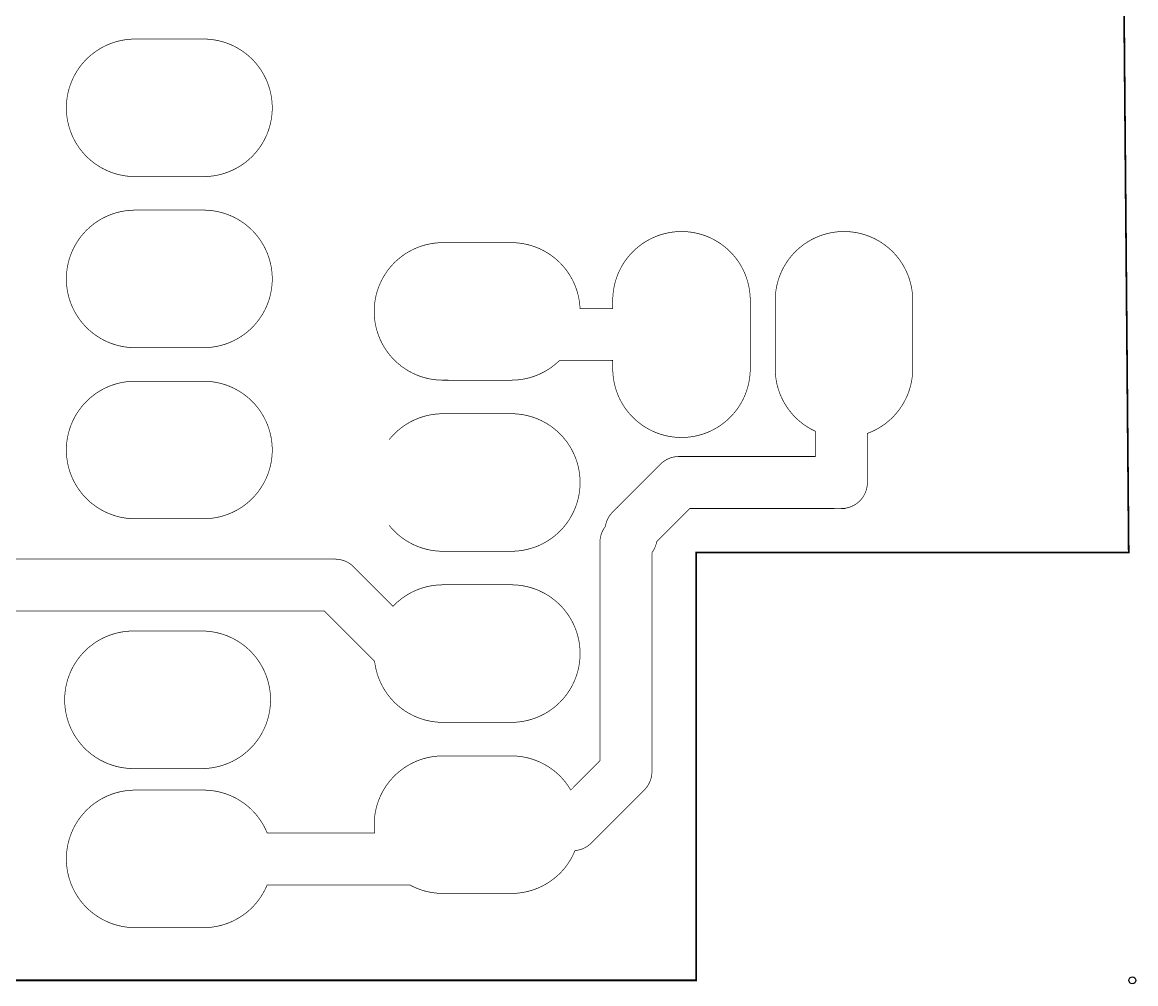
# Model space of a CAD drawing. Extents: x -0.1 to 57.3, y -0.1 to 51.1.
# Drawn here: x 40.79 to 57.33, y -0.05 to 14.22 of the extents above; entities that cross this region are included whole.
import ezdxf

# ---------------------------------------------------------------- set-up
doc = ezdxf.new("R2010")
doc.units = 0
doc.header["$MEASUREMENT"] = 0

msp = doc.modelspace()

# ---------------------------------------------------------------- linework, layer by layer
at = {"linetype": 'Continuous'}
for points, const_width in [([(0, 46.6852), (2.1844, 46.6852), (2.1844, 51.0032), (50.9016, 51.0032), (50.9016, 46.8376), (57.2262, 46.8376), (57.15, 15.2654), (57.2262, 6.35), (50.8, 6.35), (50.8, 0), (10.8204, 0), (10.922, 23.0632), (0, 23.0632), (0, 46.6852)], 0.0254), ([(42.4686, 11.933), (42.4326, 11.9336), (42.3927, 11.9358), (42.3528, 11.9396), (42.3132, 11.9449), (42.2738, 11.9518), (42.2347, 11.9602), (42.1959, 11.9701), (42.1576, 11.9816), (42.1198, 11.9945), (42.0825, 12.0089), (42.0457, 12.0248), (42.0097, 12.0421), (41.9743, 12.0607), (41.9397, 12.0808), (41.9059, 12.1022), (41.873, 12.1249), (41.8409, 12.1489), (41.8099, 12.1741), (41.7799, 12.2005), (41.7509, 12.228), (41.723, 12.2567), (41.6962, 12.2865), (41.6707, 12.3172), (41.6464, 12.349), (41.6233, 12.3817), (41.6015, 12.4152), (41.5811, 12.4496), (41.562, 12.4848), (41.5443, 12.5206), (41.5281, 12.5572), (41.5133, 12.5943), (41.4999, 12.632), (41.488, 12.6702), (41.4777, 12.7089), (41.4688, 12.7479), (41.4615, 12.7872), (41.4558, 12.8268), (41.4516, 12.8665), (41.4489, 12.9065), (41.4478, 12.9464), (41.4483, 12.9864), (41.4504, 13.0264), (41.454, 13.0662), (41.4592, 13.1059), (41.4659, 13.1453), (41.4741, 13.1844), (41.4839, 13.2232), (41.4952, 13.2616), (41.508, 13.2995), (41.5223, 13.3368), (41.538, 13.3736), (41.5552, 13.4098), (41.5737, 13.4452), (41.5936, 13.4799), (41.6149, 13.5137), (41.6375, 13.5468), (41.6613, 13.5789), (41.6864, 13.61), (41.7127, 13.6402), (41.7402, 13.6692), (41.7688, 13.6972), (41.7984, 13.7241), (41.8291, 13.7497), (41.8607, 13.7742), (41.8933, 13.7974), (41.9268, 13.8193), (41.9611, 13.8398), (41.9962, 13.859), (42.032, 13.8769), (42.0685, 13.8933), (42.1056, 13.9082), (42.1432, 13.9217), (42.1814, 13.9337), (42.22, 13.9442), (42.259, 13.9532), (42.2983, 13.9607), (42.3378, 13.9666), (42.3776, 13.9709), (42.4175, 13.9737), (42.4575, 13.9749), (43.4848, 13.975), (43.5068, 13.9748), (43.5467, 13.9731), (43.5866, 13.9699), (43.6263, 13.9651), (43.6658, 13.9588), (43.705, 13.951), (43.7439, 13.9416), (43.7824, 13.9307), (43.8204, 13.9183), (43.8579, 13.9044), (43.8949, 13.889), (43.9312, 13.8723), (43.9668, 13.8541), (44.0017, 13.8345), (44.0358, 13.8136), (44.069, 13.7913), (44.1014, 13.7678), (44.1328, 13.743), (44.1632, 13.7171), (44.1925, 13.6899), (44.2208, 13.6616), (44.248, 13.6322), (44.274, 13.6018), (44.2987, 13.5704), (44.3222, 13.5381), (44.3445, 13.5048), (44.3654, 13.4707), (44.385, 13.4358), (44.4031, 13.4002), (44.4199, 13.3639), (44.4352, 13.327), (44.4491, 13.2895), (44.4615, 13.2514), (44.4724, 13.2129), (44.4818, 13.1741), (44.4897, 13.1348), (44.496, 13.0953), (44.5007, 13.0556), (44.5039, 13.0158), (44.5056, 12.9758), (44.5057, 12.9407), (44.5044, 12.9007), (44.5015, 12.8608), (44.4971, 12.821), (44.4911, 12.7815), (44.4836, 12.7422), (44.4745, 12.7033), (44.464, 12.6647), (44.4519, 12.6266), (44.4383, 12.5889), (44.4233, 12.5519), (44.4068, 12.5154), (44.3889, 12.4796), (44.3696, 12.4446), (44.349, 12.4103), (44.3271, 12.3769), (44.3038, 12.3443), (44.2793, 12.3127), (44.2536, 12.2821), (44.2267, 12.2525), (44.1986, 12.224), (44.1695, 12.1966), (44.1393, 12.1704), (44.1081, 12.1453), (44.0759, 12.1215), (44.0429, 12.099), (44.009, 12.0778), (43.9742, 12.058), (43.9388, 12.0395), (43.9026, 12.0224), (43.8658, 12.0068), (43.8284, 11.9926), (43.7905, 11.9798), (43.7521, 11.9686), (43.7133, 11.9589), (43.6741, 11.9507), (43.6347, 11.9441), (43.595, 11.939), (43.5552, 11.9354), (43.5152, 11.9335), (43.4781, 11.933), (42.4688, 11.9332)], 0.01), ([(42.4686, 9.393), (42.4326, 9.3936), (42.3927, 9.3958), (42.3528, 9.3996), (42.3132, 9.4049), (42.2738, 9.4118), (42.2347, 9.4202), (42.1959, 9.4301), (42.1576, 9.4416), (42.1198, 9.4545), (42.0825, 9.4689), (42.0457, 9.4848), (42.0097, 9.5021), (41.9743, 9.5207), (41.9397, 9.5408), (41.9059, 9.5622), (41.873, 9.5849), (41.8409, 9.6089), (41.8099, 9.6341), (41.7799, 9.6605), (41.7509, 9.688), (41.723, 9.7167), (41.6962, 9.7465), (41.6707, 9.7772), (41.6464, 9.809), (41.6233, 9.8417), (41.6015, 9.8752), (41.5811, 9.9096), (41.562, 9.9448), (41.5443, 9.9806), (41.5281, 10.0172), (41.5133, 10.0543), (41.4999, 10.092), (41.488, 10.1302), (41.4777, 10.1689), (41.4688, 10.2079), (41.4615, 10.2472), (41.4558, 10.2868), (41.4516, 10.3265), (41.4489, 10.3665), (41.4478, 10.4064), (41.4483, 10.4464), (41.4504, 10.4864), (41.454, 10.5262), (41.4592, 10.5659), (41.4659, 10.6053), (41.4741, 10.6444), (41.4839, 10.6832), (41.4952, 10.7216), (41.508, 10.7595), (41.5223, 10.7968), (41.538, 10.8336), (41.5552, 10.8698), (41.5737, 10.9052), (41.5936, 10.9399), (41.6149, 10.9737), (41.6375, 11.0068), (41.6613, 11.0389), (41.6864, 11.07), (41.7127, 11.1002), (41.7402, 11.1292), (41.7688, 11.1572), (41.7984, 11.1841), (41.8291, 11.2097), (41.8607, 11.2342), (41.8933, 11.2574), (41.9268, 11.2793), (41.9611, 11.2998), (41.9962, 11.319), (42.032, 11.3369), (42.0685, 11.3533), (42.1056, 11.3682), (42.1432, 11.3817), (42.1814, 11.3937), (42.22, 11.4042), (42.259, 11.4132), (42.2983, 11.4207), (42.3378, 11.4266), (42.3776, 11.4309), (42.4175, 11.4337), (42.4575, 11.4349), (43.4848, 11.435), (43.5068, 11.4348), (43.5467, 11.4331), (43.5866, 11.4299), (43.6263, 11.4251), (43.6658, 11.4188), (43.705, 11.411), (43.7439, 11.4016), (43.7824, 11.3907), (43.8204, 11.3783), (43.8579, 11.3644), (43.8949, 11.349), (43.9312, 11.3323), (43.9668, 11.3141), (44.0017, 11.2945), (44.0358, 11.2736), (44.069, 11.2513), (44.1014, 11.2278), (44.1328, 11.203), (44.1632, 11.1771), (44.1925, 11.1499), (44.2208, 11.1216), (44.248, 11.0922), (44.274, 11.0618), (44.2987, 11.0304), (44.3222, 10.9981), (44.3445, 10.9648), (44.3654, 10.9307), (44.385, 10.8958), (44.4031, 10.8602), (44.4199, 10.8239), (44.4352, 10.787), (44.4491, 10.7495), (44.4615, 10.7114), (44.4724, 10.6729), (44.4818, 10.6341), (44.4897, 10.5948), (44.496, 10.5553), (44.5007, 10.5156), (44.5039, 10.4758), (44.5056, 10.4358), (44.5057, 10.4007), (44.5044, 10.3607), (44.5015, 10.3208), (44.4971, 10.281), (44.4911, 10.2415), (44.4836, 10.2022), (44.4745, 10.1633), (44.464, 10.1247), (44.4519, 10.0866), (44.4383, 10.0489), (44.4233, 10.0119), (44.4068, 9.9754), (44.3889, 9.9396), (44.3696, 9.9046), (44.349, 9.8703), (44.3271, 9.8369), (44.3038, 9.8043), (44.2793, 9.7727), (44.2536, 9.7421), (44.2267, 9.7125), (44.1986, 9.684), (44.1695, 9.6566), (44.1393, 9.6304), (44.1081, 9.6053), (44.0759, 9.5815), (44.0429, 9.559), (44.009, 9.5378), (43.9742, 9.518), (43.9388, 9.4995), (43.9026, 9.4824), (43.8658, 9.4668), (43.8284, 9.4526), (43.7905, 9.4398), (43.7521, 9.4286), (43.7133, 9.4189), (43.6741, 9.4107), (43.6347, 9.4041), (43.595, 9.399), (43.5552, 9.3954), (43.5152, 9.3935), (43.4781, 9.393), (42.4688, 9.3932)], 0.01), ([(47.0406, 1.2904), (47.0046, 1.291), (46.9647, 1.2932), (46.9248, 1.297), (46.8852, 1.3023), (46.8458, 1.3092), (46.8067, 1.3176), (46.7679, 1.3275), (46.7296, 1.339), (46.6918, 1.3519), (46.6545, 1.3663), (46.6177, 1.3822), (46.5817, 1.3995), (46.5472, 1.4176), (46.5221, 1.4174), (44.4298, 1.4174), (44.4206, 1.3951), (44.4039, 1.3588), (44.3858, 1.3231), (44.3663, 1.2882), (44.3454, 1.2541), (44.3233, 1.2208), (44.2998, 1.1884), (44.2751, 1.157), (44.2492, 1.1265), (44.2221, 1.0971), (44.1938, 1.0688), (44.1645, 1.0415), (44.1342, 1.0155), (44.1028, 0.9907), (44.0705, 0.9671), (44.0373, 0.9448), (44.0032, 0.9238), (43.9684, 0.9042), (43.9328, 0.8859), (43.8965, 0.8691), (43.8596, 0.8537), (43.8221, 0.8397), (43.7841, 0.8273), (43.7457, 0.8163), (43.7068, 0.8068), (43.6676, 0.7989), (43.6281, 0.7925), (43.5884, 0.7877), (43.5485, 0.7844), (43.5086, 0.7827), (43.4581, 0.7824), (42.4688, 0.7826), (42.4526, 0.7825), (42.4126, 0.7839), (42.3727, 0.7869), (42.333, 0.7915), (42.2935, 0.7976), (42.2542, 0.8052), (42.2153, 0.8144), (42.1767, 0.8251), (42.1386, 0.8373), (42.101, 0.8509), (42.064, 0.8661), (42.0276, 0.8826), (41.9919, 0.9006), (41.9569, 0.92), (41.9227, 0.9407), (41.8893, 0.9628), (41.8568, 0.9861), (41.8253, 1.0107), (41.7947, 1.0365), (41.7652, 1.0635), (41.7368, 1.0916), (41.7095, 1.1209), (41.6833, 1.1511), (41.6584, 1.1824), (41.6347, 1.2146), (41.6123, 1.2477), (41.5911, 1.2817), (41.5714, 1.3165), (41.553, 1.352), (41.536, 1.3882), (41.5205, 1.4251), (41.5064, 1.4625), (41.4938, 1.5005), (41.4827, 1.5389), (41.4731, 1.5777), (41.465, 1.6169), (41.4584, 1.6563), (41.4535, 1.696), (41.45, 1.7359), (41.4482, 1.7758), (41.4479, 1.8158), (41.4491, 1.8558), (41.452, 1.8957), (41.4564, 1.9355), (41.4623, 1.975), (41.4698, 2.0143), (41.4788, 2.0533), (41.4894, 2.0919), (41.5014, 2.13), (41.515, 2.1676), (41.53, 2.2047), (41.5464, 2.2412), (41.5643, 2.277), (41.5835, 2.312), (41.6041, 2.3463), (41.626, 2.3798), (41.6493, 2.4123), (41.6737, 2.444), (41.6994, 2.4746), (41.7263, 2.5042), (41.7543, 2.5328), (41.7835, 2.5602), (41.8136, 2.5865), (41.8448, 2.6115), (41.8769, 2.6353), (41.91, 2.6579), (41.9439, 2.6791), (41.9786, 2.699), (42.014, 2.7175), (42.0502, 2.7346), (42.087, 2.7503), (42.1243, 2.7645), (42.1623, 2.7773), (42.2006, 2.7886), (42.2394, 2.7983), (42.2786, 2.8065), (42.318, 2.8132), (42.3577, 2.8183), (42.3975, 2.8219), (42.4375, 2.8239), (42.4688, 2.8244), (43.4848, 2.8242), (43.5001, 2.8243), (43.5401, 2.8229), (43.58, 2.82), (43.6197, 2.8154), (43.6593, 2.8094), (43.6985, 2.8018), (43.7375, 2.7926), (43.776, 2.782), (43.8141, 2.7698), (43.8517, 2.7562), (43.8888, 2.7411), (43.9252, 2.7245), (43.9609, 2.7066), (43.9959, 2.6873), (44.0302, 2.6666), (44.0635, 2.6445), (44.096, 2.6212), (44.1276, 2.5966), (44.1582, 2.5709), (44.1877, 2.5439), (44.2162, 2.5158), (44.2435, 2.4866), (44.2697, 2.4564), (44.2947, 2.4251), (44.3184, 2.3929), (44.3409, 2.3598), (44.362, 2.3259), (44.3818, 2.2911), (44.4002, 2.2556), (44.4172, 2.2194), (44.4301, 2.1894), (46.027, 2.1894), (46.023, 2.2306), (46.0206, 2.2705), (46.0198, 2.3105), (46.0205, 2.3505), (46.0229, 2.3904), (46.0267, 2.4302), (46.0322, 2.4699), (46.0392, 2.5092), (46.0477, 2.5483), (46.0577, 2.587), (46.0693, 2.6253), (46.0823, 2.6631), (46.0968, 2.7004), (46.1128, 2.7371), (46.1302, 2.7731), (46.1489, 2.8084), (46.1691, 2.843), (46.1906, 2.8767), (46.2134, 2.9096), (46.2374, 2.9415), (46.2627, 2.9725), (46.2892, 3.0025), (46.3169, 3.0314), (46.3456, 3.0592), (46.3755, 3.0858), (46.4063, 3.1113), (46.4381, 3.1355), (46.4709, 3.1585), (46.5045, 3.1802), (46.5389, 3.2005), (46.5741, 3.2195), (46.61, 3.2371), (46.6466, 3.2532), (46.6838, 3.268), (46.7216, 3.2812), (46.7598, 3.293), (46.7985, 3.3032), (46.8375, 3.312), (46.8768, 3.3191), (46.9164, 3.3248), (46.9562, 3.3289), (46.9961, 3.3314), (47.0361, 3.3324), (48.0568, 3.3322), (48.0721, 3.3323), (48.1121, 3.3309), (48.152, 3.328), (48.1917, 3.3234), (48.2313, 3.3174), (48.2705, 3.3098), (48.3095, 3.3006), (48.348, 3.29), (48.3861, 3.2778), (48.4237, 3.2642), (48.4608, 3.2491), (48.4972, 3.2325), (48.5329, 3.2146), (48.5679, 3.1953), (48.6022, 3.1746), (48.6355, 3.1525), (48.668, 3.1292), (48.6996, 3.1046), (48.7302, 3.0789), (48.7597, 3.0519), (48.7882, 3.0238), (48.8155, 2.9946), (48.8417, 2.9644), (48.8667, 2.9331), (48.8904, 2.9009), (48.9129, 2.8678), (48.934, 2.8339), (48.9392, 2.8251), (49.0141, 2.9002), (49.3726, 3.2588), (49.3728, 6.5157), (49.374, 6.5357), (49.3763, 6.5556), (49.3795, 6.5753), (49.3838, 6.5948), (49.3891, 6.6141), (49.3954, 6.6331), (49.4027, 6.6517), (49.4109, 6.67), (49.42, 6.6878), (49.4301, 6.705), (49.441, 6.7218), (49.4537, 6.7391), (49.4535, 6.74), (49.4571, 6.7596), (49.4617, 6.7791), (49.4673, 6.7983), (49.4739, 6.8172), (49.4815, 6.8357), (49.49, 6.8537), (49.4995, 6.8714), (49.5098, 6.8885), (49.521, 6.905), (49.5331, 6.921), (49.546, 6.9363), (49.5596, 6.9509), (49.5733, 6.9641), (49.5713, 6.9626), (50.2826, 7.6736), (50.2976, 7.6869), (50.3133, 7.6993), (50.3295, 7.711), (50.3464, 7.7218), (50.3637, 7.7317), (50.3816, 7.7406), (50.3999, 7.7487), (50.4186, 7.7558), (50.4376, 7.7619), (50.457, 7.767), (50.4765, 7.7711), (50.4963, 7.7742), (50.5162, 7.7762), (50.5362, 7.7773), (50.5618, 7.7771), (50.5593, 7.7774), (52.5733, 7.7774), (52.573, 7.7847), (52.573, 8.1516), (52.538, 8.1686), (52.5026, 8.1873), (52.468, 8.2073), (52.4342, 8.2287), (52.4013, 8.2514), (52.3692, 8.2754), (52.3382, 8.3006), (52.3082, 8.327), (52.2792, 8.3546), (52.2513, 8.3833), (52.2245, 8.413), (52.199, 8.4438), (52.1747, 8.4755), (52.1516, 8.5082), (52.1298, 8.5418), (52.1094, 8.5761), (52.0903, 8.6113), (52.0726, 8.6472), (52.0564, 8.6837), (52.0416, 8.7209), (52.0282, 8.7586), (52.0163, 8.7968), (52.006, 8.8354), (51.9971, 8.8744), (51.9898, 8.9137), (51.9841, 8.9533), (51.9799, 8.9931), (51.9772, 9.033), (51.9761, 9.073), (51.9761, 10.0965), (51.9764, 10.1223), (51.9782, 10.1623), (51.9816, 10.2021), (51.9865, 10.2418), (51.993, 10.2813), (52.001, 10.3205), (52.0105, 10.3593), (52.0215, 10.3978), (52.0341, 10.4357), (52.0481, 10.4732), (52.0636, 10.5101), (52.0805, 10.5463), (52.0988, 10.5819), (52.1185, 10.6167), (52.1396, 10.6507), (52.1619, 10.6839), (52.1856, 10.7161), (52.2105, 10.7474), (52.2366, 10.7777), (52.2638, 10.807), (52.2922, 10.8352), (52.3217, 10.8622), (52.3522, 10.8881), (52.3837, 10.9127), (52.4161, 10.9361), (52.4495, 10.9582), (52.4836, 10.979), (52.5186, 10.9985), (52.5543, 11.0165), (52.5907, 11.0332), (52.6277, 11.0484), (52.6652, 11.0621), (52.7033, 11.0743), (52.7418, 11.0851), (52.7807, 11.0943), (52.82, 11.1021), (52.8595, 11.1082), (52.8992, 11.1128), (52.9391, 11.1159), (52.9791, 11.1174), (53.0191, 11.1173), (53.059, 11.1157), (53.0989, 11.1124), (53.1386, 11.1077), (53.1781, 11.1014), (53.2173, 11.0935), (53.2562, 11.0841), (53.2947, 11.0732), (53.3327, 11.0608), (53.3702, 11.0469), (53.4072, 11.0316), (53.4435, 11.0148), (53.4791, 10.9966), (53.514, 10.977), (53.5481, 10.9561), (53.5813, 10.9339), (53.6137, 10.9103), (53.6451, 10.8856), (53.6755, 10.8596), (53.7048, 10.8324), (53.7331, 10.8041), (53.7603, 10.7748), (53.7863, 10.7444), (53.811, 10.713), (53.8345, 10.6806), (53.8568, 10.6474), (53.8777, 10.6133), (53.8973, 10.5784), (53.9154, 10.5427), (53.9322, 10.5064), (53.9475, 10.4695), (53.9614, 10.432), (53.9738, 10.394), (53.9847, 10.3555), (53.9941, 10.3166), (54.002, 10.2774), (54.0083, 10.2379), (54.013, 10.1982), (54.0162, 10.1583), (54.0179, 10.1183), (54.0181, 10.0565), (54.0179, 9.0805), (54.0181, 9.0739), (54.017, 9.0339), (54.0144, 8.994), (54.0103, 8.9542), (54.0045, 8.9146), (53.9973, 8.8753), (53.9884, 8.8363), (53.9781, 8.7976), (53.9663, 8.7594), (53.953, 8.7217), (53.9382, 8.6845), (53.9219, 8.648), (53.9043, 8.6121), (53.8852, 8.5769), (53.8648, 8.5425), (53.8431, 8.5089), (53.8201, 8.4762), (53.7958, 8.4445), (53.7702, 8.4137), (53.7435, 8.3839), (53.7157, 8.3552), (53.6867, 8.3276), (53.6567, 8.3012), (53.6257, 8.276), (53.5937, 8.252), (53.5608, 8.2292), (53.527, 8.2078), (53.4924, 8.1877), (53.457, 8.169), (53.421, 8.1517), (53.3843, 8.1358), (53.347, 8.1214), (53.3448, 8.1206), (53.345, 8.0838), (53.3448, 7.3781), (53.3436, 7.3581), (53.3413, 7.3382), (53.3381, 7.3185), (53.3338, 7.299), (53.3285, 7.2797), (53.3222, 7.2607), (53.3149, 7.2421), (53.3067, 7.2238), (53.2976, 7.206), (53.2875, 7.1888), (53.2766, 7.172), (53.2648, 7.1559), (53.2522, 7.1403), (53.2388, 7.1255), (53.2247, 7.1114), (53.2098, 7.098), (53.1943, 7.0854), (53.1781, 7.0736), (53.1613, 7.0627), (53.1441, 7.0527), (53.1263, 7.0435), (53.108, 7.0353), (53.0894, 7.0281), (53.0704, 7.0218), (53.0511, 7.0165), (53.0316, 7.0123), (53.0118, 7.009), (52.992, 7.0068), (52.972, 7.0056), (52.952, 7.0055), (52.9435, 7.0057), (52.9457, 7.0054), (50.7058, 7.0053), (50.2155, 6.515), (50.2117, 6.4954), (50.2069, 6.476), (50.2011, 6.4569), (50.1943, 6.4381), (50.1865, 6.4196), (50.1778, 6.4016), (50.1682, 6.3841), (50.1577, 6.3671), (50.1446, 6.3484), (50.1443, 6.3479), (50.1446, 6.3291), (50.1444, 3.0855), (50.1432, 3.0655), (50.1409, 3.0456), (50.1377, 3.0259), (50.1334, 3.0064), (50.1281, 2.9871), (50.1218, 2.9681), (50.1145, 2.9495), (50.1063, 2.9312), (50.0972, 2.9134), (50.0871, 2.8962), (50.0762, 2.8794), (50.0644, 2.8633), (50.0518, 2.8477), (50.0384, 2.8329), (50.0201, 2.8149), (50.0221, 2.8164), (49.2346, 2.0292), (49.2196, 2.0159), (49.2039, 2.0035), (49.1877, 1.9918), (49.1708, 1.981), (49.1535, 1.9711), (49.1356, 1.9622), (49.1173, 1.9541), (49.0986, 1.947), (49.0796, 1.9409), (49.0602, 1.9358), (49.0407, 1.9317), (49.0209, 1.9286), (49.0024, 1.9267), (48.9926, 1.9031), (48.9759, 1.8668), (48.9578, 1.8311), (48.9383, 1.7962), (48.9174, 1.7621), (48.8953, 1.7288), (48.8718, 1.6964), (48.8471, 1.665), (48.8212, 1.6345), (48.7941, 1.6051), (48.7658, 1.5768), (48.7365, 1.5495), (48.7062, 1.5235), (48.6748, 1.4987), (48.6425, 1.4751), (48.6093, 1.4528), (48.5752, 1.4318), (48.5404, 1.4122), (48.5048, 1.3939), (48.4685, 1.3771), (48.4316, 1.3617), (48.3941, 1.3477), (48.3561, 1.3353), (48.3177, 1.3243), (48.2788, 1.3148), (48.2396, 1.3069), (48.2001, 1.3005), (48.1604, 1.2957), (48.1205, 1.2924), (48.0806, 1.2907), (48.0301, 1.2904), (47.0408, 1.2906)], 0.01), ([(47.0406, 8.9104), (47.0046, 8.911), (46.9647, 8.9132), (46.9248, 8.917), (46.8852, 8.9223), (46.8458, 8.9292), (46.8067, 8.9376), (46.7679, 8.9475), (46.7296, 8.959), (46.6918, 8.9719), (46.6545, 8.9863), (46.6177, 9.0022), (46.5817, 9.0195), (46.5463, 9.0381), (46.5117, 9.0582), (46.4779, 9.0796), (46.445, 9.1023), (46.4129, 9.1263), (46.3819, 9.1515), (46.3519, 9.1779), (46.3229, 9.2054), (46.295, 9.2341), (46.2682, 9.2639), (46.2427, 9.2946), (46.2184, 9.3264), (46.1953, 9.3591), (46.1735, 9.3926), (46.1531, 9.427), (46.134, 9.4622), (46.1163, 9.498), (46.1001, 9.5346), (46.0853, 9.5717), (46.0719, 9.6094), (46.06, 9.6476), (46.0497, 9.6863), (46.0408, 9.7253), (46.0335, 9.7646), (46.0278, 9.8042), (46.0236, 9.8439), (46.0209, 9.8839), (46.0198, 9.9238), (46.0203, 9.9638), (46.0224, 10.0038), (46.026, 10.0436), (46.0312, 10.0833), (46.0379, 10.1227), (46.0461, 10.1618), (46.0559, 10.2006), (46.0672, 10.239), (46.08, 10.2769), (46.0943, 10.3142), (46.11, 10.351), (46.1272, 10.3872), (46.1457, 10.4226), (46.1656, 10.4573), (46.1869, 10.4911), (46.2095, 10.5242), (46.2333, 10.5563), (46.2584, 10.5874), (46.2847, 10.6176), (46.3122, 10.6466), (46.3408, 10.6746), (46.3704, 10.7015), (46.4011, 10.7271), (46.4327, 10.7516), (46.4653, 10.7748), (46.4988, 10.7967), (46.5331, 10.8172), (46.5682, 10.8364), (46.604, 10.8543), (46.6405, 10.8707), (46.6776, 10.8856), (46.7152, 10.8991), (46.7534, 10.9111), (46.792, 10.9216), (46.831, 10.9306), (46.8703, 10.9381), (46.9098, 10.944), (46.9496, 10.9483), (46.9895, 10.9511), (47.0295, 10.9523), (48.0568, 10.9524), (48.0788, 10.9522), (48.1187, 10.9505), (48.1586, 10.9473), (48.1983, 10.9425), (48.2378, 10.9362), (48.277, 10.9284), (48.3159, 10.919), (48.3544, 10.9081), (48.3924, 10.8957), (48.4299, 10.8818), (48.4669, 10.8664), (48.5032, 10.8497), (48.5388, 10.8315), (48.5737, 10.8119), (48.6078, 10.791), (48.641, 10.7687), (48.6734, 10.7452), (48.7048, 10.7204), (48.7352, 10.6945), (48.7645, 10.6673), (48.7928, 10.639), (48.82, 10.6096), (48.846, 10.5792), (48.8707, 10.5478), (48.8942, 10.5155), (48.9165, 10.4822), (48.9374, 10.4481), (48.957, 10.4132), (48.9751, 10.3776), (48.9919, 10.3413), (49.0072, 10.3044), (49.0211, 10.2669), (49.0335, 10.2288), (49.0444, 10.1903), (49.0538, 10.1515), (49.0617, 10.1122), (49.068, 10.0727), (49.0727, 10.033), (49.0759, 9.9932), (49.0769, 9.9742), (49.085, 9.9745), (49.5631, 9.9745), (49.5633, 10.0965), (49.5631, 10.1023), (49.5641, 10.1423), (49.5667, 10.1822), (49.5708, 10.222), (49.5765, 10.2616), (49.5838, 10.3009), (49.5925, 10.3399), (49.6028, 10.3786), (49.6146, 10.4168), (49.6279, 10.4545), (49.6427, 10.4917), (49.6589, 10.5283), (49.6765, 10.5642), (49.6955, 10.5994), (49.7159, 10.6338), (49.7376, 10.6674), (49.7606, 10.7001), (49.7849, 10.7319), (49.8104, 10.7627), (49.8371, 10.7925), (49.8649, 10.8212), (49.8938, 10.8488), (49.9238, 10.8753), (49.9548, 10.9006), (49.9868, 10.9246), (50.0197, 10.9473), (50.0535, 10.9688), (50.088, 10.9889), (50.1234, 11.0077), (50.1594, 11.025), (50.1961, 11.0409), (50.2334, 11.0554), (50.2712, 11.0684), (50.3095, 11.0799), (50.3482, 11.0899), (50.3873, 11.0984), (50.4267, 11.1053), (50.4663, 11.1107), (50.5062, 11.1146), (50.5461, 11.1168), (50.5861, 11.1175), (50.6261, 11.1167), (50.666, 11.1142), (50.7058, 11.1103), (50.7454, 11.1047), (50.7848, 11.0976), (50.8238, 11.089), (50.8625, 11.0788), (50.9008, 11.0672), (50.9385, 11.054), (50.9758, 11.0394), (51.0124, 11.0234), (51.0484, 11.0059), (51.0836, 10.987), (51.1181, 10.9667), (51.1518, 10.9451), (51.1846, 10.9223), (51.2165, 10.8981), (51.2474, 10.8727), (51.2773, 10.8461), (51.3061, 10.8184), (51.3338, 10.7896), (51.3604, 10.7597), (51.3858, 10.7288), (51.4099, 10.6969), (51.4328, 10.6641), (51.4544, 10.6304), (51.4746, 10.5959), (51.4935, 10.5606), (51.511, 10.5247), (51.5271, 10.488), (51.5417, 10.4508), (51.5548, 10.413), (51.5665, 10.3748), (51.5766, 10.3361), (51.5852, 10.297), (51.5923, 10.2577), (51.5978, 10.218), (51.6018, 10.1782), (51.6042, 10.1383), (51.6051, 10.0983), (51.6049, 9.0805), (51.6051, 9.0739), (51.604, 9.0339), (51.6014, 8.994), (51.5973, 8.9542), (51.5915, 8.9146), (51.5843, 8.8753), (51.5754, 8.8363), (51.5651, 8.7976), (51.5533, 8.7594), (51.54, 8.7217), (51.5252, 8.6845), (51.5089, 8.648), (51.4913, 8.6121), (51.4722, 8.5769), (51.4518, 8.5425), (51.4301, 8.5089), (51.4071, 8.4762), (51.3828, 8.4445), (51.3572, 8.4137), (51.3305, 8.3839), (51.3027, 8.3552), (51.2737, 8.3276), (51.2437, 8.3012), (51.2127, 8.276), (51.1807, 8.252), (51.1478, 8.2292), (51.114, 8.2078), (51.0794, 8.1877), (51.044, 8.169), (51.008, 8.1517), (50.9713, 8.1358), (50.934, 8.1214), (50.8961, 8.1084), (50.8578, 8.0969), (50.8191, 8.0869), (50.78, 8.0785), (50.7406, 8.0716), (50.701, 8.0662), (50.6611, 8.0624), (50.6212, 8.0602), (50.5812, 8.0595), (50.5412, 8.0604), (50.5013, 8.0629), (50.4615, 8.0669), (50.4219, 8.0725), (50.3825, 8.0796), (50.3435, 8.0883), (50.3048, 8.0985), (50.2666, 8.1102), (50.2288, 8.1233), (50.1916, 8.138), (50.155, 8.1541), (50.119, 8.1716), (50.0838, 8.1905), (50.0493, 8.2108), (50.0156, 8.2324), (49.9829, 8.2553), (49.951, 8.2795), (49.9201, 8.3049), (49.8902, 8.3315), (49.8614, 8.3593), (49.8337, 8.3881), (49.8072, 8.4181), (49.7819, 8.449), (49.7577, 8.4809), (49.7349, 8.5137), (49.7133, 8.5474), (49.6931, 8.5819), (49.6743, 8.6172), (49.6568, 8.6532), (49.6408, 8.6899), (49.6262, 8.7271), (49.6131, 8.7649), (49.6015, 8.8032), (49.5914, 8.8419), (49.5828, 8.8809), (49.5758, 8.9203), (49.5702, 8.9599), (49.5663, 8.9997), (49.5639, 9.0396), (49.5631, 9.0796), (49.5631, 9.2028), (49.5441, 9.2025), (48.7718, 9.2025), (48.7464, 9.1785), (48.7164, 9.1521), (48.6854, 9.1268), (48.6534, 9.1028), (48.6205, 9.0801), (48.5867, 9.0587), (48.5521, 9.0386), (48.5167, 9.0199), (48.4807, 9.0025), (48.444, 8.9867), (48.4067, 8.9722), (48.3688, 8.9593), (48.3305, 8.9478), (48.2918, 8.9378), (48.2527, 8.9294), (48.2133, 8.9225), (48.1737, 8.9171), (48.1338, 8.9133), (48.0939, 8.9111), (48.0568, 8.9104), (47.0408, 8.9106)], 0.01), ([(42.4686, 6.853), (42.4326, 6.8536), (42.3927, 6.8558), (42.3528, 6.8596), (42.3132, 6.8649), (42.2738, 6.8718), (42.2347, 6.8802), (42.1959, 6.8901), (42.1576, 6.9016), (42.1198, 6.9145), (42.0825, 6.9289), (42.0457, 6.9448), (42.0097, 6.9621), (41.9743, 6.9807), (41.9397, 7.0008), (41.9059, 7.0222), (41.873, 7.0449), (41.8409, 7.0689), (41.8099, 7.0941), (41.7799, 7.1205), (41.7509, 7.148), (41.723, 7.1767), (41.6962, 7.2065), (41.6707, 7.2372), (41.6464, 7.269), (41.6233, 7.3017), (41.6015, 7.3352), (41.5811, 7.3696), (41.562, 7.4048), (41.5443, 7.4406), (41.5281, 7.4772), (41.5133, 7.5143), (41.4999, 7.552), (41.488, 7.5902), (41.4777, 7.6289), (41.4688, 7.6679), (41.4615, 7.7072), (41.4558, 7.7468), (41.4516, 7.7865), (41.4489, 7.8265), (41.4478, 7.8664), (41.4483, 7.9064), (41.4504, 7.9464), (41.454, 7.9862), (41.4592, 8.0259), (41.4659, 8.0653), (41.4741, 8.1044), (41.4839, 8.1432), (41.4952, 8.1816), (41.508, 8.2195), (41.5223, 8.2568), (41.538, 8.2936), (41.5552, 8.3298), (41.5737, 8.3652), (41.5936, 8.3999), (41.6149, 8.4337), (41.6375, 8.4668), (41.6613, 8.4989), (41.6864, 8.53), (41.7127, 8.5602), (41.7402, 8.5892), (41.7688, 8.6172), (41.7984, 8.6441), (41.8291, 8.6697), (41.8607, 8.6942), (41.8933, 8.7174), (41.9268, 8.7393), (41.9611, 8.7598), (41.9962, 8.779), (42.032, 8.7969), (42.0685, 8.8133), (42.1056, 8.8282), (42.1432, 8.8417), (42.1814, 8.8537), (42.22, 8.8642), (42.259, 8.8732), (42.2983, 8.8807), (42.3378, 8.8866), (42.3776, 8.8909), (42.4175, 8.8937), (42.4575, 8.8949), (43.4848, 8.895), (43.5068, 8.8948), (43.5467, 8.8931), (43.5866, 8.8899), (43.6263, 8.8851), (43.6658, 8.8788), (43.705, 8.871), (43.7439, 8.8616), (43.7824, 8.8507), (43.8204, 8.8383), (43.8579, 8.8244), (43.8949, 8.809), (43.9312, 8.7923), (43.9668, 8.7741), (44.0017, 8.7545), (44.0358, 8.7336), (44.069, 8.7113), (44.1014, 8.6878), (44.1328, 8.663), (44.1632, 8.6371), (44.1925, 8.6099), (44.2208, 8.5816), (44.248, 8.5522), (44.274, 8.5218), (44.2987, 8.4904), (44.3222, 8.4581), (44.3445, 8.4248), (44.3654, 8.3907), (44.385, 8.3558), (44.4031, 8.3202), (44.4199, 8.2839), (44.4352, 8.247), (44.4491, 8.2095), (44.4615, 8.1714), (44.4724, 8.1329), (44.4818, 8.0941), (44.4897, 8.0548), (44.496, 8.0153), (44.5007, 7.9756), (44.5039, 7.9358), (44.5056, 7.8958), (44.5057, 7.8607), (44.5044, 7.8207), (44.5015, 7.7808), (44.4971, 7.741), (44.4911, 7.7015), (44.4836, 7.6622), (44.4745, 7.6233), (44.464, 7.5847), (44.4519, 7.5466), (44.4383, 7.5089), (44.4233, 7.4719), (44.4068, 7.4354), (44.3889, 7.3996), (44.3696, 7.3646), (44.349, 7.3303), (44.3271, 7.2969), (44.3038, 7.2643), (44.2793, 7.2327), (44.2536, 7.2021), (44.2267, 7.1725), (44.1986, 7.144), (44.1695, 7.1166), (44.1393, 7.0904), (44.1081, 7.0653), (44.0759, 7.0415), (44.0429, 7.019), (44.009, 6.9978), (43.9742, 6.978), (43.9388, 6.9595), (43.9026, 6.9424), (43.8658, 6.9268), (43.8284, 6.9126), (43.7905, 6.8998), (43.7521, 6.8886), (43.7133, 6.8789), (43.6741, 6.8707), (43.6347, 6.8641), (43.595, 6.859), (43.5552, 6.8554), (43.5152, 6.8535), (43.4781, 6.853), (42.4688, 6.8532)], 0.01), ([(46.2416, 8.0268), (46.2671, 8.0576), (46.2938, 8.0874), (46.3216, 8.1161), (46.3505, 8.1437), (46.3805, 8.1702), (46.4115, 8.1954), (46.4435, 8.2195), (46.4764, 8.2422), (46.5102, 8.2637), (46.5447, 8.2838), (46.5801, 8.3025), (46.6161, 8.3199), (46.6528, 8.3358), (46.6901, 8.3503), (46.7279, 8.3633), (46.7662, 8.3748), (46.8049, 8.3848), (46.844, 8.3933), (46.8834, 8.4002), (46.923, 8.4056), (46.9629, 8.4094), (47.0028, 8.4117), (47.043, 8.4124), (48.0568, 8.4122), (48.0721, 8.4123), (48.1121, 8.4109), (48.152, 8.408), (48.1917, 8.4034), (48.2313, 8.3974), (48.2705, 8.3898), (48.3095, 8.3806), (48.348, 8.37), (48.3861, 8.3578), (48.4237, 8.3442), (48.4608, 8.3291), (48.4972, 8.3125), (48.5329, 8.2946), (48.5679, 8.2753), (48.6022, 8.2546), (48.6355, 8.2325), (48.668, 8.2092), (48.6996, 8.1846), (48.7302, 8.1589), (48.7597, 8.1319), (48.7882, 8.1038), (48.8155, 8.0746), (48.8417, 8.0444), (48.8667, 8.0131), (48.8904, 7.9809), (48.9129, 7.9478), (48.934, 7.9139), (48.9538, 7.8791), (48.9722, 7.8436), (48.9892, 7.8074), (49.0048, 7.7706), (49.0189, 7.7331), (49.0316, 7.6952), (49.0427, 7.6568), (49.0523, 7.618), (49.0605, 7.5788), (49.067, 7.5393), (49.072, 7.4997), (49.0755, 7.4598), (49.0774, 7.4199), (49.0778, 7.3847), (49.0767, 7.3447), (49.0741, 7.3048), (49.07, 7.2651), (49.0642, 7.2255), (49.057, 7.1861), (49.0481, 7.1471), (49.0378, 7.1085), (49.026, 7.0703), (49.0127, 7.0326), (48.9979, 6.9954), (48.9816, 6.9588), (48.964, 6.923), (48.9449, 6.8878), (48.9245, 6.8534), (48.9028, 6.8198), (48.8798, 6.7871), (48.8555, 6.7553), (48.8299, 6.7245), (48.8032, 6.6948), (48.7754, 6.6661), (48.7464, 6.6385), (48.7164, 6.6121), (48.6854, 6.5868), (48.6534, 6.5628), (48.6205, 6.5401), (48.5867, 6.5187), (48.5521, 6.4986), (48.5167, 6.4799), (48.4807, 6.4625), (48.444, 6.4467), (48.4067, 6.4322), (48.3688, 6.4193), (48.3305, 6.4078), (48.2918, 6.3978), (48.2527, 6.3894), (48.2133, 6.3825), (48.1737, 6.3771), (48.1338, 6.3733), (48.0939, 6.3711), (48.0568, 6.3704), (47.0408, 6.3706), (47.0379, 6.3704), (46.9979, 6.3713), (46.958, 6.3738), (46.9182, 6.3778), (46.8786, 6.3834), (46.8392, 6.3905), (46.8002, 6.3992), (46.7615, 6.4093), (46.7233, 6.421), (46.6855, 6.4342), (46.6483, 6.4489), (46.6117, 6.465), (46.5757, 6.4825), (46.5405, 6.5014), (46.506, 6.5217), (46.4723, 6.5433), (46.4396, 6.5662), (46.4077, 6.5904), (46.3768, 6.6158), (46.3469, 6.6424), (46.3181, 6.6701), (46.2904, 6.699), (46.2639, 6.7289), (46.2428, 6.7545)], 0.01), ([(50.262, 7.6528), (50.2758, 7.667), (50.2904, 7.6807), (50.3058, 7.6935), (50.3217, 7.7056), (50.3383, 7.7168), (50.3554, 7.7271), (50.3731, 7.7365), (50.3912, 7.745), (50.4097, 7.7525), (50.4286, 7.7591), (50.4478, 7.7647), (50.4672, 7.7693), (50.4869, 7.7729), (50.5067, 7.7754), (50.5267, 7.7769), (50.5527, 7.7774), (50.5593, 7.7774)], 0.01), ([(53.3447, 7.4071), (53.3449, 7.3844), (53.3441, 7.3644), (53.3421, 7.3445), (53.3392, 7.3247), (53.3352, 7.3051), (53.3303, 7.2858), (53.3243, 7.2667), (53.3173, 7.2479), (53.3094, 7.2296), (53.3006, 7.2116), (53.2908, 7.1942), (53.2802, 7.1773), (53.2686, 7.1609), (53.2563, 7.1452), (53.2431, 7.1301), (53.2292, 7.1158), (53.2146, 7.1021), (53.1992, 7.0893), (53.1833, 7.0772), (53.1667, 7.066), (53.1496, 7.0557), (53.1319, 7.0463), (53.1138, 7.0378), (53.0953, 7.0303), (53.0764, 7.0237), (53.0572, 7.0181), (53.0378, 7.0135), (53.0181, 7.0099), (52.9983, 7.0074), (52.9783, 7.0059), (52.9523, 7.0054), (52.9457, 7.0054)], 0.01), ([(49.3729, 6.4865), (49.3726, 6.5062), (49.3733, 6.5262), (49.3751, 6.5461), (49.3779, 6.566), (49.3817, 6.5856), (49.3865, 6.605), (49.3923, 6.6241), (49.3991, 6.6429), (49.4069, 6.6614), (49.4156, 6.6794), (49.4252, 6.6969), (49.4357, 6.7139), (49.4471, 6.7303), (49.4537, 6.7392), (49.4552, 6.7503), (49.4594, 6.7699), (49.4645, 6.7892), (49.4707, 6.8082), (49.4778, 6.8269), (49.4859, 6.8452), (49.4949, 6.8631), (49.5048, 6.8804), (49.5156, 6.8973), (49.5273, 6.9135), (49.5398, 6.9291), (49.5531, 6.944), (49.5713, 6.9626)], 0.01), ([(32.5431, 6.2534), (45.4539, 6.2532), (45.4739, 6.252), (45.4938, 6.2497), (45.5135, 6.2465), (45.533, 6.2422), (45.5523, 6.2369), (45.5713, 6.2306), (45.5899, 6.2233), (45.6082, 6.2151), (45.626, 6.206), (45.6432, 6.1959), (45.66, 6.185), (45.6761, 6.1732), (45.6917, 6.1606), (45.7065, 6.1472), (45.7245, 6.1289), (45.723, 6.1309), (46.3, 5.5539), (46.3216, 5.5761), (46.3505, 5.6037), (46.3805, 5.6302), (46.4115, 5.6554), (46.4435, 5.6795), (46.4764, 5.7022), (46.5102, 5.7237), (46.5447, 5.7438), (46.5801, 5.7625), (46.6161, 5.7799), (46.6528, 5.7958), (46.6901, 5.8103), (46.7279, 5.8233), (46.7662, 5.8348), (46.8049, 5.8448), (46.844, 5.8533), (46.8834, 5.8602), (46.923, 5.8656), (46.9629, 5.8694), (47.0028, 5.8717), (47.043, 5.8724), (48.0568, 5.8722), (48.0721, 5.8723), (48.1121, 5.8709), (48.152, 5.868), (48.1917, 5.8634), (48.2313, 5.8574), (48.2705, 5.8498), (48.3095, 5.8406), (48.348, 5.83), (48.3861, 5.8178), (48.4237, 5.8042), (48.4608, 5.7891), (48.4972, 5.7725), (48.5329, 5.7546), (48.5679, 5.7353), (48.6022, 5.7146), (48.6355, 5.6925), (48.668, 5.6692), (48.6996, 5.6446), (48.7302, 5.6189), (48.7597, 5.5919), (48.7882, 5.5638), (48.8155, 5.5346), (48.8417, 5.5044), (48.8667, 5.4731), (48.8904, 5.4409), (48.9129, 5.4078), (48.934, 5.3739), (48.9538, 5.3391), (48.9722, 5.3036), (48.9892, 5.2674), (49.0048, 5.2306), (49.0189, 5.1931), (49.0316, 5.1552), (49.0427, 5.1168), (49.0523, 5.078), (49.0605, 5.0388), (49.067, 4.9993), (49.072, 4.9597), (49.0755, 4.9198), (49.0774, 4.8799), (49.0778, 4.8447), (49.0767, 4.8047), (49.0741, 4.7648), (49.07, 4.7251), (49.0642, 4.6855), (49.057, 4.6461), (49.0481, 4.6071), (49.0378, 4.5685), (49.026, 4.5303), (49.0127, 4.4926), (48.9979, 4.4554), (48.9816, 4.4188), (48.964, 4.383), (48.9449, 4.3478), (48.9245, 4.3134), (48.9028, 4.2798), (48.8798, 4.2471), (48.8555, 4.2153), (48.8299, 4.1845), (48.8032, 4.1548), (48.7754, 4.1261), (48.7464, 4.0985), (48.7164, 4.0721), (48.6854, 4.0468), (48.6534, 4.0228), (48.6205, 4.0001), (48.5867, 3.9787), (48.5521, 3.9586), (48.5167, 3.9399), (48.4807, 3.9225), (48.444, 3.9067), (48.4067, 3.8922), (48.3688, 3.8793), (48.3305, 3.8678), (48.2918, 3.8578), (48.2527, 3.8494), (48.2133, 3.8425), (48.1737, 3.8371), (48.1338, 3.8333), (48.0939, 3.8311), (48.0568, 3.8304), (47.0408, 3.8306), (47.0246, 3.8305), (46.9846, 3.8319), (46.9447, 3.8349), (46.905, 3.8395), (46.8655, 3.8456), (46.8262, 3.8532), (46.7873, 3.8624), (46.7487, 3.8731), (46.7106, 3.8853), (46.673, 3.8989), (46.636, 3.9141), (46.5996, 3.9306), (46.5639, 3.9486), (46.5289, 3.968), (46.4947, 3.9887), (46.4613, 4.0108), (46.4288, 4.0341), (46.3973, 4.0587), (46.3667, 4.0845), (46.3372, 4.1115), (46.3088, 4.1396), (46.2815, 4.1689), (46.2553, 4.1991), (46.2304, 4.2304), (46.2067, 4.2626), (46.1843, 4.2957), (46.1631, 4.3297), (46.1434, 4.3645), (46.125, 4.4), (46.108, 4.4362), (46.0925, 4.4731), (46.0784, 4.5105), (46.0658, 4.5485), (46.0547, 4.5869), (46.0451, 4.6257), (46.037, 4.6649), (46.0304, 4.7043), (46.0263, 4.7364), (46.0187, 4.7434), (45.2806, 5.4814), (32.5421, 5.4814)], 0.01), ([(45.4247, 6.2531), (45.4444, 6.2534), (45.4644, 6.2527), (45.4843, 6.2509), (45.5042, 6.2481), (45.5238, 6.2443), (45.5432, 6.2395), (45.5623, 6.2337), (45.5811, 6.2269), (45.5996, 6.2191), (45.6176, 6.2104), (45.6351, 6.2008), (45.6521, 6.1903), (45.6685, 6.1789), (45.6844, 6.1667), (45.6995, 6.1537), (45.7183, 6.1356), (45.723, 6.1309)], 0.01), ([(42.4432, 3.1446), (42.4072, 3.1452), (42.3673, 3.1474), (42.3274, 3.1512), (42.2878, 3.1565), (42.2484, 3.1634), (42.2093, 3.1718), (42.1705, 3.1817), (42.1322, 3.1932), (42.0944, 3.2061), (42.0571, 3.2205), (42.0203, 3.2364), (41.9843, 3.2537), (41.9489, 3.2723), (41.9143, 3.2924), (41.8805, 3.3138), (41.8476, 3.3365), (41.8155, 3.3605), (41.7845, 3.3857), (41.7545, 3.4121), (41.7255, 3.4396), (41.6976, 3.4683), (41.6708, 3.4981), (41.6453, 3.5288), (41.621, 3.5606), (41.5979, 3.5933), (41.5761, 3.6268), (41.5557, 3.6612), (41.5366, 3.6964), (41.5189, 3.7322), (41.5027, 3.7688), (41.4879, 3.8059), (41.4745, 3.8436), (41.4626, 3.8818), (41.4523, 3.9205), (41.4434, 3.9595), (41.4361, 3.9988), (41.4304, 4.0384), (41.4262, 4.0781), (41.4235, 4.1181), (41.4224, 4.158), (41.4229, 4.198), (41.425, 4.238), (41.4286, 4.2778), (41.4338, 4.3175), (41.4405, 4.3569), (41.4487, 4.396), (41.4585, 4.4348), (41.4698, 4.4732), (41.4826, 4.5111), (41.4969, 4.5484), (41.5126, 4.5852), (41.5298, 4.6214), (41.5483, 4.6568), (41.5682, 4.6915), (41.5895, 4.7253), (41.6121, 4.7584), (41.6359, 4.7905), (41.661, 4.8216), (41.6873, 4.8518), (41.7148, 4.8808), (41.7434, 4.9088), (41.773, 4.9357), (41.8037, 4.9613), (41.8353, 4.9858), (41.8679, 5.009), (41.9014, 5.0309), (41.9357, 5.0514), (41.9708, 5.0706), (42.0066, 5.0885), (42.0431, 5.1049), (42.0802, 5.1198), (42.1178, 5.1333), (42.156, 5.1453), (42.1946, 5.1558), (42.2336, 5.1648), (42.2729, 5.1723), (42.3124, 5.1782), (42.3522, 5.1825), (42.3921, 5.1853), (42.4321, 5.1865), (43.4594, 5.1866), (43.4814, 5.1864), (43.5213, 5.1847), (43.5612, 5.1815), (43.6009, 5.1767), (43.6404, 5.1704), (43.6796, 5.1626), (43.7185, 5.1532), (43.757, 5.1423), (43.795, 5.1299), (43.8325, 5.116), (43.8695, 5.1006), (43.9058, 5.0839), (43.9414, 5.0657), (43.9763, 5.0461), (44.0104, 5.0252), (44.0436, 5.0029), (44.076, 4.9794), (44.1074, 4.9546), (44.1378, 4.9287), (44.1671, 4.9015), (44.1954, 4.8732), (44.2226, 4.8438), (44.2486, 4.8134), (44.2733, 4.782), (44.2968, 4.7497), (44.3191, 4.7164), (44.34, 4.6823), (44.3596, 4.6474), (44.3777, 4.6118), (44.3945, 4.5755), (44.4098, 4.5386), (44.4237, 4.5011), (44.4361, 4.463), (44.447, 4.4245), (44.4564, 4.3857), (44.4643, 4.3464), (44.4706, 4.3069), (44.4753, 4.2672), (44.4785, 4.2274), (44.4802, 4.1874), (44.4803, 4.1523), (44.479, 4.1123), (44.4761, 4.0724), (44.4717, 4.0326), (44.4657, 3.9931), (44.4582, 3.9538), (44.4491, 3.9149), (44.4386, 3.8763), (44.4265, 3.8382), (44.4129, 3.8005), (44.3979, 3.7635), (44.3814, 3.727), (44.3635, 3.6912), (44.3442, 3.6562), (44.3236, 3.6219), (44.3017, 3.5885), (44.2784, 3.5559), (44.2539, 3.5243), (44.2282, 3.4937), (44.2013, 3.4641), (44.1732, 3.4356), (44.1441, 3.4082), (44.1139, 3.382), (44.0827, 3.3569), (44.0505, 3.3331), (44.0175, 3.3106), (43.9836, 3.2894), (43.9488, 3.2696), (43.9134, 3.2511), (43.8772, 3.234), (43.8404, 3.2184), (43.803, 3.2042), (43.7651, 3.1914), (43.7267, 3.1802), (43.6879, 3.1705), (43.6487, 3.1623), (43.6093, 3.1557), (43.5696, 3.1506), (43.5298, 3.147), (43.4898, 3.1451), (43.4527, 3.1446), (42.4434, 3.1448)], 0.01), ([(50.1443, 3.1147), (50.1446, 3.095), (50.1439, 3.075), (50.1421, 3.0551), (50.1393, 3.0352), (50.1355, 3.0156), (50.1307, 2.9962), (50.1249, 2.9771), (50.1181, 2.9583), (50.1103, 2.9398), (50.1016, 2.9218), (50.092, 2.9043), (50.0815, 2.8873), (50.0701, 2.8709), (50.0579, 2.855), (50.0449, 2.8399), (50.0268, 2.8211), (50.0221, 2.8164)], 0.01), ([(49.2552, 2.05), (49.2414, 2.0358), (49.2268, 2.0221), (49.2114, 2.0093), (49.1955, 1.9972), (49.1789, 1.986), (49.1618, 1.9757), (49.1441, 1.9663), (49.126, 1.9578), (49.1075, 1.9503), (49.0886, 1.9437), (49.0694, 1.9381), (49.05, 1.9335), (49.0303, 1.9299), (49.0105, 1.9274), (49.0038, 1.9268)], 0.01)]:
    msp.add_lwpolyline(points, dxfattribs=dict(at, const_width=const_width))
msp.add_circle((57.2805, 0), 0.05)

doc.saveas('drawing.dxf')
